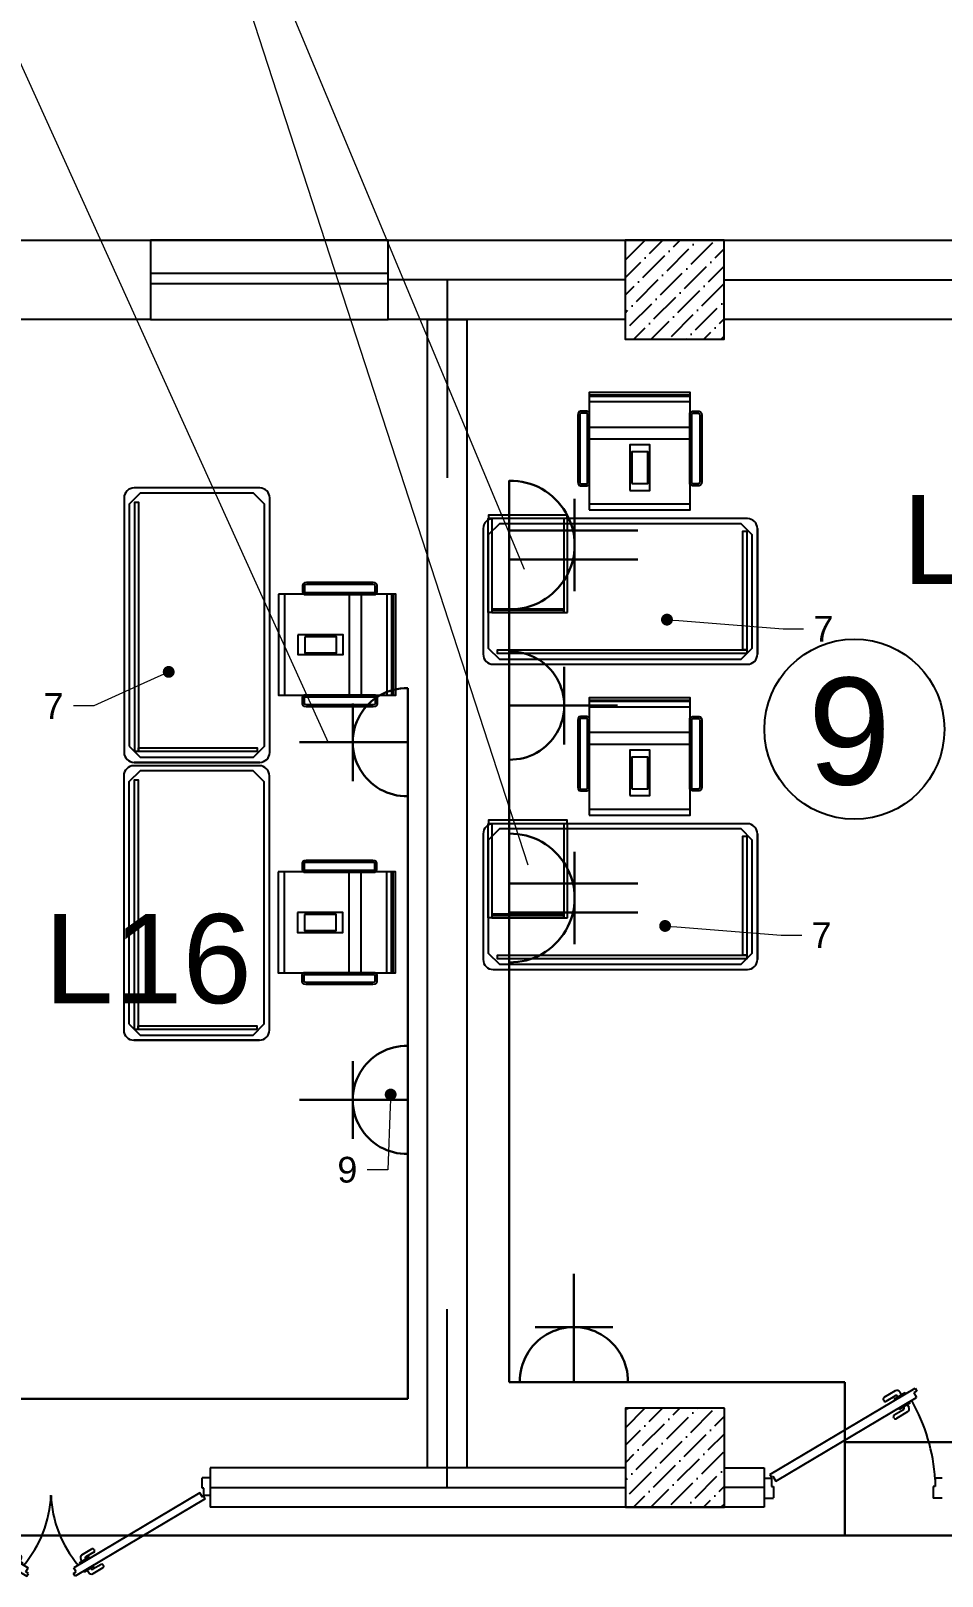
# Model space of a CAD drawing. Header units: millimetres. Extents: x 42452 to 2852333, y -419346 to 834876.
# Drawn here: x 2622021 to 2626626, y 460800 to 468605 of the extents above; entities that cross this region are included whole.
import ezdxf
from ezdxf import colors
from ezdxf.entities.mleader import LeaderData, LeaderLine
from ezdxf.math import Vec2, Vec3

# ---------------------------------------------------------------- set-up
doc = ezdxf.new("R2010")
doc.units = ezdxf.units.MM
for name, color, linetype, lineweight, true_color in [('0_Ном._пера__9', 253, 'Continuous', 18, 0xaaaaaa), ('Furniture tags', 35, 'Continuous', 0, 0x977a5e), ('V_PARETI', 250, 'Continuous', 9, 0x393939)]:
    doc.layers.add(name, color=color, linetype=linetype, lineweight=lineweight, true_color=true_color)
for name, color, linetype, lineweight in [('memar', 7, 'Continuous', 25), ('ДВЕРИ', 7, 'Continuous', 5), ('надписи', 5, 'Continuous', 30), ('Розетки10А', 94, 'Continuous', 30), ('Соедин_роз', 94, 'Continuous', 30)]:
    doc.layers.add(name, color=color, linetype=linetype, lineweight=lineweight)
doc.styles.add('Arial', font='arial.ttf', dxfattribs={"height": 200})
doc.styles.add('СГЕНЕРИР_СТИЛЬ_1', font='arial.ttf')

# ---------------------------------------------------------------- blocks, each defined once
blk = doc.blocks.new('qapi 700')
at = {"layer": 'ДВЕРИ', "color": 251, "lineweight": 25, "true_color": 0x636466}
for p, q in [((1281619.6, 90085.8), (1281659.2, 90085.8)), ((1281651.3, 89997.1), (1281651.3, 90033.9)), ((1281651.3, 90033.9), (1281659.2, 90033.9)), ((1281659.2, 90033.9), (1281659.2, 90085.8)), ((1282419.6, 90085.8), (1282379.9, 90085.8)), ((1282379.9, 90033.9), (1282379.9, 90085.2)), ((1282387.8, 90033.9), (1282379.9, 90033.9)), ((1282387.8, 89997.1), (1282387.8, 90033.9)), ((1281619.6, 89997.1), (1281651.3, 89997.1)), ((1282368.3, 90009.8), (1281734.7, 89633.4)), ((1282395.4, 89979.8), (1281741.3, 89591.2)), ((1282381.6, 89987.4), (1282368.3, 90009.8)), ((1282388.4, 89991.5), (1282381.6, 89987.4)), ((1282419.6, 89997.1), (1282387.8, 89997.1)), ((1282419.6, 89997.1), (1282387.8, 89997.1)), ((1282395.4, 89979.8), (1282388.4, 89991.5)), ((1281811.6, 89685.5), (1281761.9, 89655.9)), ((1281776.4, 89664.6), (1281769.5, 89676.2)), ((1281775.1, 89697.9), (1281825.6, 89727.9)), ((1281791.5, 89676.3), (1281792.8, 89674.3)), ((1281835.3, 89711.6), (1281794.3, 89687.2)), ((1281814.4, 89680.8), (1281811.6, 89685.5)), ((1281836.4, 89725.1), (1281838, 89722.4)), ((1281733.2, 89604.8), (1281746.9, 89612.9)), ((1281741.3, 89591.2), (1281733.2, 89604.8)), ((1281746.9, 89612.9), (1281734.7, 89633.4)), ((1281761.9, 89655.9), (1281764.7, 89651.2)), ((1281785, 89616.9), (1281787.4, 89612.9)), ((1281787.4, 89612.9), (1281837.2, 89642.5)), ((1281802, 89621.6), (1281809.2, 89609.3)), ((1281819.9, 89628.6), (1281818.3, 89631.3)), ((1281871.8, 89650.1), (1281830.8, 89625.8)), ((1281831, 89603.8), (1281881.5, 89633.8)), ((1281837.2, 89642.5), (1281834.8, 89646.5)), ((1281884.3, 89644.7), (1281882.7, 89647.4))]:
    blk.add_line(p, q, dxfattribs=at)
for centre, radius, start, end in [((1282471.1, 90051.9), 821.4, 183.40765, 209.57059), ((1281783.2, 89684.3), 15.9, 120.71329, 210.71329), ((1281798.4, 89680.4), 7.94, 120.71329, 210.71329), ((1281829.6, 89721.1), 7.94, 30.71329, 120.71329), ((1281831.2, 89718.4), 7.94, 300.71329, 30.71329), ((1281822.9, 89617.4), 15.9, 210.71329, 300.71329), ((1281826.8, 89632.6), 7.94, 210.71329, 300.71329), ((1281875.8, 89643.3), 7.94, 30.71329, 120.71329), ((1281877.4, 89640.6), 7.94, 300.71329, 30.71329)]:
    blk.add_arc(centre, radius, start, end, dxfattribs=at)
blk = doc.blocks.new('DSA')
at = {"layer": 'ДВЕРИ', "color": 251, "lineweight": 25, "true_color": 0x636466}
for p, q in [((153780.2, 788016.8), (153820.1, 788016.8)), ((153812.1, 787927.7), (153812.1, 787964.7)), ((153812.1, 787964.7), (153820.1, 787964.7)), ((153820.1, 787964.7), (153820.1, 788016.2)), ((155388, 788016.8), (155348.1, 788016.8)), ((155348.1, 787964.7), (155348.1, 788016.2)), ((155356.1, 787964.7), (155348.1, 787964.7)), ((155356.1, 787927.7), (155356.1, 787964.7)), ((153780.2, 787927.7), (153812.1, 787927.7)), ((153780.2, 787927.7), (153812.1, 787927.7)), ((153804.5, 787910.3), (153811.5, 787922.1)), ((153804.5, 787910.3), (154461.8, 787519.8)), ((153811.5, 787922.1), (153818.3, 787918)), ((153818.3, 787918), (153831.7, 787940.5)), ((153831.7, 787940.5), (154468.4, 787562.2)), ((155336.5, 787940.5), (154699.7, 787562.2)), ((155363.7, 787910.3), (154706.4, 787519.8)), ((155349.8, 787918), (155336.5, 787940.5)), ((155356.7, 787922.1), (155349.8, 787918)), ((155388, 787927.7), (155356.1, 787927.7)), ((155388, 787927.7), (155356.1, 787927.7)), ((155363.7, 787910.3), (155356.7, 787922.1)), ((154366.2, 787654.4), (154364.6, 787651.7)), ((154367.4, 787640.8), (154408.5, 787616.3)), ((154427.9, 787627.1), (154377.1, 787657.2)), ((154740.3, 787627.1), (154791.1, 787657.2)), ((154800.8, 787640.8), (154759.7, 787616.3)), ((154802, 787654.4), (154803.6, 787651.7)), ((154318.1, 787573.5), (154319.8, 787576.3)), ((154371.7, 787532.5), (154320.9, 787562.6)), ((154330.7, 787579), (154371.8, 787554.6)), ((154365.5, 787571.3), (154367.9, 787575.4)), ((154415.5, 787541.6), (154365.5, 787571.3)), ((154382.8, 787557.4), (154384.4, 787560.1)), ((154388.4, 787609.9), (154391.1, 787614.6)), ((154391.1, 787614.6), (154441.1, 787584.9)), ((154411.3, 787605.4), (154410.1, 787603.3)), ((154426.5, 787593.5), (154433.4, 787605.2)), ((154441.1, 787584.9), (154438.3, 787580.1)), ((154456.2, 787541.7), (154468.4, 787562.2)), ((154712, 787541.7), (154699.7, 787562.2)), ((154777, 787614.6), (154727.1, 787584.9)), ((154727.1, 787584.9), (154729.9, 787580.1)), ((154741.7, 787593.5), (154734.8, 787605.2)), ((154752.7, 787541.6), (154802.7, 787571.3)), ((154756.9, 787605.4), (154758.1, 787603.3)), ((154779.8, 787609.9), (154777, 787614.6)), ((154785.4, 787557.4), (154783.8, 787560.1)), ((154837.5, 787579), (154796.3, 787554.6)), ((154796.5, 787532.5), (154847.3, 787562.6)), ((154802.7, 787571.3), (154800.3, 787575.4)), ((154850, 787573.5), (154848.4, 787576.3)), ((154400.8, 787550.3), (154393.5, 787538)), ((154417.9, 787545.7), (154415.5, 787541.6)), ((154469.9, 787533.5), (154456.2, 787541.7)), ((154461.8, 787519.8), (154469.9, 787533.5)), ((154698.2, 787533.5), (154712, 787541.7)), ((154706.4, 787519.8), (154698.2, 787533.5)), ((154750.3, 787545.7), (154752.7, 787541.6)), ((154767.4, 787550.3), (154774.7, 787538))]:
    blk.add_line(p, q, dxfattribs=at)
for centre, radius, start, end in [((154001.8, 787952.3), 582.8, 319.71009, 357.58464), ((155159.7, 787949.6), 576, 182.18153, 220.52373), ((154371.4, 787647.6), 7.98, 149.28671, 239.28671), ((154373, 787650.3), 7.98, 59.28671, 149.28671), ((154795.1, 787650.3), 7.98, 30.71329, 120.71329), ((154796.8, 787647.6), 7.98, 300.71329, 30.71329), ((154325, 787569.5), 7.98, 149.28671, 239.28671), ((154326.6, 787572.2), 7.98, 59.28671, 149.28671), ((154375.9, 787561.5), 7.98, 239.28671, 329.28671), ((154404.4, 787609.5), 7.98, 329.28671, 59.28671), ((154419.7, 787613.4), 16, 329.28671, 59.28671), ((154748.5, 787613.4), 16, 120.71329, 210.71329), ((154763.7, 787609.5), 7.98, 120.71329, 210.71329), ((154792.3, 787561.5), 7.98, 210.71329, 300.71329), ((154841.6, 787572.2), 7.98, 30.71329, 120.71329), ((154843.2, 787569.5), 7.98, 300.71329, 30.71329), ((154379.8, 787546.2), 16, 239.28671, 329.28671), ((154788.4, 787546.2), 16, 210.71329, 300.71329)]:
    blk.add_arc(centre, radius, start, end, dxfattribs=at)
blk = doc.blocks.new('_Dot')
at = {"color": 0, "linetype": 'ByBlock', "lineweight": -2}
blk.add_line((-0.5, 0), (-1, 0), dxfattribs=at)
at = {"color": 0, "linetype": 'ByBlock', "const_width": 0.5}
blk.add_lwpolyline([(-0.25, 0, 1), (0.25, 0, 1)], format="xyb", close=True, dxfattribs=at)
blk = doc.blocks.new('розетки10А')
at = {"layer": 'Розетки10А'}
for p, q in [((0, 0), (0, 649.9)), ((-233.2, 330.4), (233.2, 330.4)), ((-325, 0), (325, 0))]:
    blk.add_line(p, q, dxfattribs=at)
blk.add_arc((0, 5.3), 325, 359.06035, 180.93965, dxfattribs=at)
blk = doc.blocks.new('roz_10A_2_deneli')
at = {"layer": 'Розетки10А'}
for p, q in [((-73.9, 0), (-73.9, 649.9)), ((73.9, 0), (73.9, 649.9)), ((-233.2, 330.4), (233.2, 330.4)), ((-325, 0), (325, 0))]:
    blk.add_line(p, q, dxfattribs=at)
blk.add_arc((0, 5.3), 325, 359.06035, 180.93965, dxfattribs=at)

msp = doc.modelspace()

# ---------------------------------------------------------------- hatches: boundary and pattern name
at = {"layer": 'memar', "lineweight": 25}
h = msp.add_hatch(dxfattribs=at)
h.set_pattern_fill('ANSI36', color=256, scale=500)
h.set_pattern_definition([(45, (902789.75, 2923948.07), (33.1456304, 121.533978), [156.25, -31.25, 0, -31.25])])
h.paths.add_polyline_path([(2625024.37997, 467547.98999), (2625024.37997, 467047.98999), (2625524.37997, 467047.98999), (2625524.37997, 467547.98999)])
h = msp.add_hatch(dxfattribs=at)
h.set_pattern_fill('ANSI36', color=256, scale=500)
h.set_pattern_definition([(45, (902788.183, 2918048.065), (33.1456304, 121.533978), [156.25, -31.25, 0, -31.25])])
h.paths.add_polyline_path([(2625025.94493, 461647.9843), (2625025.94493, 461147.9843), (2625525.94493, 461147.9843), (2625525.94493, 461647.9843)])

# ---------------------------------------------------------------- linework, layer by layer
at = {"layer": '0_Ном._пера__9', "linetype": 'Continuous', "lineweight": 25}
for p, q in [((2624842.7982, 466766.12393, 53.25766), (2625352.7982, 466766.12393, 53.25766)), ((2625352.7982, 466758.53995, 53.25766), (2624842.7982, 466758.53995, 53.25766)), ((2624842.7982, 466732.74544, 53.25766), (2625352.7982, 466732.74544, 53.25766)), ((2624842.7982, 466603.77611, 53.25766), (2625352.7982, 466603.77611, 53.25766)), ((2624842.7982, 466543.81266, 53.25766), (2625352.7982, 466543.81266, 53.25766)), ((2622491.8235, 466245.90786, 399.18428), (2622491.8235, 464960.90786, 399.18428)), ((2622491.8235, 466245.90786, 399.18428), (2622491.8235, 464960.90786, 399.18428)), ((2623177.3235, 466296.40786, 399.18428), (2622542.3235, 466296.40786, 399.18428)), ((2623227.8235, 464960.90786, 399.18428), (2623227.8235, 466245.90786, 399.18428)), ((2624842.7982, 466215.70248, 53.25766), (2625352.7982, 466215.70248, 53.25766)), ((2624306.41989, 466091.15672, 53.25766), (2624306.41989, 465456.15672, 53.25766)), ((2625641.91989, 466141.65672, 53.25766), (2624356.91989, 466141.65672, 53.25766)), ((2625692.41989, 466091.15672, 53.25766), (2625692.41989, 465456.15672, 53.25766)), ((2625692.41989, 465456.15672, 53.25766), (2625692.41989, 466091.15672, 53.25766)), ((2623301.86925, 465760.02955, 399.18428), (2623301.86925, 465250.02955, 399.18428)), ((2623629.97944, 465760.02955, 399.18428), (2623629.97944, 465250.02955, 399.18428)), ((2623689.94289, 465760.02955, 399.18428), (2623689.94289, 465250.02955, 399.18428)), ((2623818.91222, 465760.02955, 399.18428), (2623818.91222, 465250.02955, 399.18428)), ((2623844.70672, 465250.02955, 399.18428), (2623844.70672, 465760.02955, 399.18428)), ((2623852.29071, 465760.02955, 399.18428), (2623852.29071, 465250.02955, 399.18428)), ((2624714.41989, 465676.65672, 53.25766), (2624350.41989, 465676.65672, 53.25766)), ((2624356.91989, 465405.65672, 53.25766), (2625641.91989, 465405.65672, 53.25766)), ((2624356.91989, 465405.65672, 53.25766), (2625641.91989, 465405.65672, 53.25766)), ((2624842.7982, 465224.75957, 53.25766), (2625352.7982, 465224.75957, 53.25766)), ((2625352.7982, 465217.17559, 53.25766), (2624842.7982, 465217.17559, 53.25766)), ((2624842.7982, 465191.38109, 53.25766), (2625352.7982, 465191.38109, 53.25766)), ((2624842.7982, 465062.41175, 53.25766), (2625352.7982, 465062.41175, 53.25766)), ((2624842.7982, 465002.4483, 53.25766), (2625352.7982, 465002.4483, 53.25766)), ((2622490.22571, 464842.82536, 399.18428), (2622490.22571, 463557.82536, 399.18428)), ((2622490.22571, 464842.82536, 399.18428), (2622490.22571, 463557.82536, 399.18428)), ((2623175.72571, 464893.32536, 399.18428), (2622540.72571, 464893.32536, 399.18428)), ((2623177.3235, 464910.40786, 399.18428), (2622542.3235, 464910.40786, 399.18428)), ((2622542.3235, 464910.40786, 399.18428), (2623177.3235, 464910.40786, 399.18428)), ((2623226.22571, 463557.82536, 399.18428), (2623226.22571, 464842.82536, 399.18428)), ((2624842.7982, 464674.33812, 53.25766), (2625352.7982, 464674.33812, 53.25766)), ((2624306.41989, 464549.79236, 53.25766), (2624306.41989, 463914.79236, 53.25766)), ((2625641.91989, 464600.29236, 53.25766), (2624356.91989, 464600.29236, 53.25766)), ((2625692.41989, 464549.79236, 53.25766), (2625692.41989, 463914.79236, 53.25766)), ((2625692.41989, 463914.79236, 53.25766), (2625692.41989, 464549.79236, 53.25766)), ((2623300.27146, 464356.94705, 399.18428), (2623300.27146, 463846.94705, 399.18428)), ((2623628.38165, 464356.94705, 399.18428), (2623628.38165, 463846.94705, 399.18428)), ((2623688.3451, 464356.94705, 399.18428), (2623688.3451, 463846.94705, 399.18428)), ((2623817.31443, 464356.94705, 399.18428), (2623817.31443, 463846.94705, 399.18428)), ((2623843.10893, 463846.94705, 399.18428), (2623843.10893, 464356.94705, 399.18428)), ((2623850.69292, 464356.94705, 399.18428), (2623850.69292, 463846.94705, 399.18428)), ((2624714.41989, 464135.29236, 53.25766), (2624350.41989, 464135.29236, 53.25766)), ((2624356.91989, 463864.29236, 53.25766), (2625641.91989, 463864.29236, 53.25766)), ((2624356.91989, 463864.29236, 53.25766), (2625641.91989, 463864.29236, 53.25766)), ((2623175.72571, 463507.32536, 399.18428), (2622540.72571, 463507.32536, 399.18428)), ((2622540.72571, 463507.32536, 399.18428), (2623175.72571, 463507.32536, 399.18428))]:
    msp.add_line(p, q, dxfattribs=at)
at = {"layer": '0_Ном._пера__9', "linetype": 'Continuous', "lineweight": 25, "flags": 128}
for points, elevation in [([(2624842.7982, 466185.70248), (2625352.7982, 466185.70248), (2625352.7982, 466778.23087), (2624842.7982, 466778.23087)], 53.25766), ([(2624844.30827, 466675.6403), (2624839.33771, 466680.60481), (2624830.85243, 466684.12734), (2624797.93946, 466684.13588), (2624790.20482, 466681.2934), (2624786.11228, 466674.17034), (2624784.30827, 466663.65491), (2624784.30827, 466327.62569), (2624786.11228, 466317.12399), (2624790.20482, 466309.9872), (2624797.93946, 466307.15159), (2624830.85243, 466307.16535), (2624839.33771, 466310.67579), (2624844.30827, 466315.6403)], 53.25766), ([(2624834.30827, 466671.49459), (2624833.6732, 466672.12889), (2624828.85798, 466674.12785), (2624799.71753, 466674.13542), (2624797.0652, 466673.16069), (2624795.66794, 466670.72875), (2624794.30827, 466662.80335), (2624794.30827, 466328.47835), (2624795.6681, 466320.56232), (2624797.06742, 466318.12213), (2624799.71272, 466317.15233), (2624828.86353, 466317.16452), (2624833.67767, 466319.15617), (2624834.30827, 466319.78601)], 53.25766), ([(2625351.28814, 466675.6403), (2625356.2587, 466680.60481), (2625364.74398, 466684.12734), (2625397.65695, 466684.13588), (2625405.39159, 466681.2934), (2625409.48413, 466674.17034), (2625411.28814, 466663.65491), (2625411.28814, 466327.62569), (2625409.48413, 466317.12399), (2625405.39159, 466309.9872), (2625397.65695, 466307.15159), (2625364.74398, 466307.16535), (2625356.2587, 466310.67579), (2625351.28814, 466315.6403)], 53.25766), ([(2625361.28814, 466671.49459), (2625361.9232, 466672.12889), (2625366.73843, 466674.12785), (2625395.87888, 466674.13542), (2625398.5312, 466673.16069), (2625399.92847, 466670.72875), (2625401.28814, 466662.80335), (2625401.28814, 466328.47835), (2625399.9283, 466320.56232), (2625398.52899, 466318.12213), (2625395.88369, 466317.15233), (2625366.73287, 466317.16452), (2625361.91873, 466319.15617), (2625361.28814, 466319.78601)], 53.25766), ([(2625048.40249, 466283.55821), (2625148.40249, 466283.55821), (2625148.40249, 466513.55821), (2625048.40249, 466513.55821)], 53.25766), ([(2625058.40249, 466318.55821), (2625138.40249, 466318.55821), (2625138.40249, 466478.55821), (2625058.40249, 466478.55821)], 53.25766), ([(2622517.8235, 464992.47893), (2622573.89457, 464936.40786), (2623145.75243, 464936.40786), (2623201.8235, 464992.47893), (2623201.8235, 466214.33679), (2623145.75243, 466270.40786), (2622573.89457, 466270.40786), (2622517.8235, 466214.33679)], 399.18428), ([(2622564.85903, 464964.44339), (2622545.85903, 464964.44339), (2622545.85903, 466224.40076), (2622564.85903, 466224.40076)], 399.18428), ([(2624332.41989, 465666.65672), (2624332.41989, 466141.65672), (2624350.41989, 466141.65672), (2624350.41989, 465666.65672)], 53.25766), ([(2625610.34882, 465431.65672), (2625666.41989, 465487.72779), (2625666.41989, 466059.58565), (2625610.34882, 466115.65672), (2624388.49096, 466115.65672), (2624332.41989, 466059.58565), (2624332.41989, 465487.72779), (2624388.49096, 465431.65672)], 53.25766), ([(2624334.91989, 466141.65672), (2624334.91989, 466160.65672), (2624729.91989, 466160.65672), (2624729.91989, 466141.65672)], 53.25766), ([(2624732.41989, 465666.65672), (2624732.41989, 466141.65672), (2624714.41989, 466141.65672), (2624714.41989, 465666.65672)], 53.25766), ([(2625638.38436, 466078.69226), (2625638.38436, 465478.69226), (2625619.38436, 465478.69226), (2625619.38436, 466078.69226)], 53.25766), ([(2623761.80708, 465758.51948), (2623766.77159, 465763.49004), (2623770.29411, 465771.97532), (2623770.30266, 465804.88829), (2623767.46018, 465812.62293), (2623760.33712, 465816.71547), (2623749.82169, 465818.51948), (2623413.79246, 465818.51948), (2623403.29076, 465816.71547), (2623396.15398, 465812.62293), (2623393.31836, 465804.88829), (2623393.33213, 465771.97532), (2623396.84257, 465763.49004), (2623401.80708, 465758.51948)], 399.18428), ([(2623757.66137, 465768.51948), (2623758.29567, 465769.15455), (2623760.29463, 465773.96978), (2623760.3022, 465803.11022), (2623759.32747, 465805.76255), (2623756.89553, 465807.15981), (2623748.97012, 465808.51948), (2623414.64513, 465808.51948), (2623406.7291, 465807.15965), (2623404.28891, 465805.76033), (2623403.31911, 465803.11503), (2623403.3313, 465773.96422), (2623405.32295, 465769.15008), (2623405.95278, 465768.51948)], 399.18428), ([(2623271.86925, 465760.02955), (2623271.86925, 465250.02955), (2623864.39764, 465250.02955), (2623864.39764, 465760.02955)], 399.18428), ([(2624714.41989, 465666.65672), (2624714.41989, 465684.65672), (2624350.41989, 465684.65672), (2624350.41989, 465666.65672)], 53.25766), ([(2623369.72499, 465554.42526), (2623369.72499, 465454.42526), (2623599.72499, 465454.42526), (2623599.72499, 465554.42526)], 399.18428), ([(2623404.72499, 465544.42526), (2623404.72499, 465464.42526), (2623564.72499, 465464.42526), (2623564.72499, 465544.42526)], 399.18428), ([(2625638.38436, 465478.69226), (2625638.38436, 465459.69226), (2624378.42699, 465459.69226), (2624378.42699, 465478.69226)], 53.25766), ([(2623761.80708, 465251.53961), (2623766.77159, 465246.56905), (2623770.29411, 465238.08377), (2623770.30266, 465205.1708), (2623767.46018, 465197.43616), (2623760.33712, 465193.34362), (2623749.82169, 465191.53961), (2623413.79246, 465191.53961), (2623403.29076, 465193.34362), (2623396.15398, 465197.43616), (2623393.31836, 465205.1708), (2623393.33213, 465238.08377), (2623396.84257, 465246.56905), (2623401.80708, 465251.53961)], 399.18428), ([(2623757.66137, 465241.53961), (2623758.29567, 465240.90455), (2623760.29463, 465236.08932), (2623760.3022, 465206.94887), (2623759.32747, 465204.29655), (2623756.89553, 465202.89928), (2623748.97012, 465201.53961), (2623414.64513, 465201.53961), (2623406.7291, 465202.89945), (2623404.28891, 465204.29876), (2623403.31911, 465206.94406), (2623403.3313, 465236.09488), (2623405.32295, 465240.90902), (2623405.95278, 465241.53961)], 399.18428), ([(2624842.7982, 464644.33812), (2625352.7982, 464644.33812), (2625352.7982, 465236.86651), (2624842.7982, 465236.86651)], 53.25766), ([(2624844.30827, 465134.27594), (2624839.33771, 465139.24045), (2624830.85243, 465142.76298), (2624797.93946, 465142.77153), (2624790.20482, 465139.92904), (2624786.11228, 465132.80598), (2624784.30827, 465122.29055), (2624784.30827, 464786.26133), (2624786.11228, 464775.75963), (2624790.20482, 464768.62284), (2624797.93946, 464765.78723), (2624830.85243, 464765.80099), (2624839.33771, 464769.31143), (2624844.30827, 464774.27594)], 53.25766), ([(2624834.30827, 465130.13024), (2624833.6732, 465130.76453), (2624828.85798, 465132.7635), (2624799.71753, 465132.77106), (2624797.0652, 465131.79633), (2624795.66794, 465129.36439), (2624794.30827, 465121.43899), (2624794.30827, 464787.11399), (2624795.6681, 464779.19797), (2624797.06742, 464776.75777), (2624799.71272, 464775.78797), (2624828.86353, 464775.80016), (2624833.67767, 464777.79182), (2624834.30827, 464778.42165)], 53.25766), ([(2625351.28814, 465134.27594), (2625356.2587, 465139.24045), (2625364.74398, 465142.76298), (2625397.65695, 465142.77153), (2625405.39159, 465139.92904), (2625409.48413, 465132.80598), (2625411.28814, 465122.29055), (2625411.28814, 464786.26133), (2625409.48413, 464775.75963), (2625405.39159, 464768.62284), (2625397.65695, 464765.78723), (2625364.74398, 464765.80099), (2625356.2587, 464769.31143), (2625351.28814, 464774.27594)], 53.25766), ([(2625361.28814, 465130.13024), (2625361.9232, 465130.76453), (2625366.73843, 465132.7635), (2625395.87888, 465132.77106), (2625398.5312, 465131.79633), (2625399.92847, 465129.36439), (2625401.28814, 465121.43899), (2625401.28814, 464787.11399), (2625399.9283, 464779.19797), (2625398.52899, 464776.75777), (2625395.88369, 464775.78797), (2625366.73287, 464775.80016), (2625361.91873, 464777.79182), (2625361.28814, 464778.42165)], 53.25766), ([(2623164.85903, 464964.44339), (2622564.85903, 464964.44339), (2622564.85903, 464983.44339), (2623164.85903, 464983.44339)], 399.18428), ([(2625048.40249, 464742.19385), (2625148.40249, 464742.19385), (2625148.40249, 464972.19385), (2625048.40249, 464972.19385)], 53.25766), ([(2625058.40249, 464777.19385), (2625138.40249, 464777.19385), (2625138.40249, 464937.19385), (2625058.40249, 464937.19385)], 53.25766), ([(2622516.22571, 463589.39643), (2622572.29678, 463533.32536), (2623144.15464, 463533.32536), (2623200.22571, 463589.39643), (2623200.22571, 464811.25429), (2623144.15464, 464867.32536), (2622572.29678, 464867.32536), (2622516.22571, 464811.25429)], 399.18428), ([(2622563.26124, 463561.36089), (2622544.26124, 463561.36089), (2622544.26124, 464821.31826), (2622563.26124, 464821.31826)], 399.18428), ([(2624334.91989, 464600.29236), (2624334.91989, 464619.29236), (2624729.91989, 464619.29236), (2624729.91989, 464600.29236)], 53.25766), ([(2624332.41989, 464125.29236), (2624332.41989, 464600.29236), (2624350.41989, 464600.29236), (2624350.41989, 464125.29236)], 53.25766), ([(2625610.34882, 463890.29236), (2625666.41989, 463946.36343), (2625666.41989, 464518.22129), (2625610.34882, 464574.29236), (2624388.49096, 464574.29236), (2624332.41989, 464518.22129), (2624332.41989, 463946.36343), (2624388.49096, 463890.29236)], 53.25766), ([(2624732.41989, 464125.29236), (2624732.41989, 464600.29236), (2624714.41989, 464600.29236), (2624714.41989, 464125.29236)], 53.25766), ([(2625638.38436, 464537.3279), (2625638.38436, 463937.3279), (2625619.38436, 463937.3279), (2625619.38436, 464537.3279)], 53.25766), ([(2623760.20929, 464355.43698), (2623765.1738, 464360.40754), (2623768.69632, 464368.89282), (2623768.70487, 464401.80579), (2623765.86239, 464409.54043), (2623758.73933, 464413.63297), (2623748.2239, 464415.43698), (2623412.19467, 464415.43698), (2623401.69297, 464413.63297), (2623394.55619, 464409.54043), (2623391.72058, 464401.80579), (2623391.73434, 464368.89282), (2623395.24478, 464360.40754), (2623400.20929, 464355.43698)], 399.18428), ([(2623756.06358, 464365.43698), (2623756.69788, 464366.07205), (2623758.69684, 464370.88727), (2623758.70441, 464400.02772), (2623757.72968, 464402.68004), (2623755.29774, 464404.07731), (2623747.37233, 464405.43698), (2623413.04734, 464405.43698), (2623405.13131, 464404.07715), (2623402.69112, 464402.67783), (2623401.72132, 464400.03253), (2623401.73351, 464370.88172), (2623403.72516, 464366.06758), (2623404.35499, 464365.43698)], 399.18428), ([(2623270.27146, 464356.94705), (2623270.27146, 463846.94705), (2623862.79986, 463846.94705), (2623862.79986, 464356.94705)], 399.18428), ([(2623368.1272, 464151.34276), (2623368.1272, 464051.34276), (2623598.1272, 464051.34276), (2623598.1272, 464151.34276)], 399.18428), ([(2623403.1272, 464141.34276), (2623403.1272, 464061.34276), (2623563.1272, 464061.34276), (2623563.1272, 464141.34276)], 399.18428), ([(2624714.41989, 464125.29236), (2624714.41989, 464143.29236), (2624350.41989, 464143.29236), (2624350.41989, 464125.29236)], 53.25766), ([(2625638.38436, 463937.3279), (2625638.38436, 463918.3279), (2624378.42699, 463918.3279), (2624378.42699, 463937.3279)], 53.25766), ([(2623760.20929, 463848.45711), (2623765.1738, 463843.48655), (2623768.69632, 463835.00127), (2623768.70487, 463802.0883), (2623765.86239, 463794.35366), (2623758.73933, 463790.26112), (2623748.2239, 463788.45711), (2623412.19467, 463788.45711), (2623401.69297, 463790.26112), (2623394.55619, 463794.35366), (2623391.72058, 463802.0883), (2623391.73434, 463835.00127), (2623395.24478, 463843.48655), (2623400.20929, 463848.45711)], 399.18428), ([(2623756.06358, 463838.45711), (2623756.69788, 463837.82204), (2623758.69684, 463833.00682), (2623758.70441, 463803.86637), (2623757.72968, 463801.21405), (2623755.29774, 463799.81678), (2623747.37233, 463798.45711), (2623413.04734, 463798.45711), (2623405.13131, 463799.81695), (2623402.69112, 463801.21626), (2623401.72132, 463803.86156), (2623401.73351, 463833.01238), (2623403.72516, 463837.82652), (2623404.35499, 463838.45711)], 399.18428), ([(2623163.26124, 463561.36089), (2622563.26124, 463561.36089), (2622563.26124, 463580.36089), (2623163.26124, 463580.36089)], 399.18428)]:
    msp.add_lwpolyline(points, close=True, dxfattribs=dict(at, elevation=elevation))
at = {"layer": '0_Ном._пера__9', "linetype": 'Continuous', "lineweight": 25}
for centre, start, end in [((2622542.3235, 466245.90786, 399.18428), 90, 180), ((2623177.3235, 466245.90786, 399.18428), 0, 90), ((2624356.91989, 466091.15672, 53.25766), 90, 180), ((2625641.91989, 466091.15672, 53.25766), 0, 90), ((2624356.91989, 465456.15672, 53.25766), 180, 270), ((2625641.91989, 465456.15672, 53.25766), 270, 0), ((2622542.3235, 464960.90786, 399.18428), 180, 270), ((2623177.3235, 464960.90786, 399.18428), 270, 0), ((2622540.72571, 464842.82536, 399.18428), 90, 180), ((2623175.72571, 464842.82536, 399.18428), 0, 90), ((2624356.91989, 464549.79236, 53.25766), 90, 180), ((2625641.91989, 464549.79236, 53.25766), 0, 90), ((2624356.91989, 463914.79236, 53.25766), 180, 270), ((2625641.91989, 463914.79236, 53.25766), 270, 0), ((2622540.72571, 463557.82536, 399.18428), 180, 270), ((2623175.72571, 463557.82536, 399.18428), 270, 0)]:
    msp.add_arc(centre, 50.5, start, end, dxfattribs=at)
at = {"layer": 'memar', "lineweight": 25}
for p, q in [((2624124.37983, 467347.98999), (2624124.37983, 466347.98999)), ((2624124.37983, 461247.9843), (2624124.37983, 462147.9843)), ((2622926.37983, 461247.9843), (2625025.94493, 461247.9843)), ((2625725.9512, 461247.9843), (2625525.94493, 461247.9843))]:
    msp.add_line(p, q, dxfattribs=at)
at = {"layer": 'memar', "color": 0, "lineweight": 25}
msp.add_line((2625025.94493, 461347.9843), (2622926.37983, 461347.9843), dxfattribs=at)
for points in [[(2607526.13986, 467547.98999), (2648926.13986, 467547.98999)], [(2622625.6591, 467147.98999), (2621025.6591, 467147.98999)], [(2625024.37997, 467147.98999), (2623825.6591, 467147.98999)], [(2626825.6591, 467147.98999), (2625524.37997, 467147.98999)], [(2622926.37983, 461347.9843), (2622926.37983, 461147.9843)], [(2625525.94493, 461347.9843), (2625725.9512, 461347.9843)], [(2625725.9512, 461347.9843), (2625725.9512, 461147.9843)], [(2625725.9512, 461147.9843), (2622926.37983, 461147.9843)]]:
    msp.add_lwpolyline(points, dxfattribs=at)
for points in [[(2623825.77692, 467547.98999), (2622625.77692, 467547.98999), (2622625.77692, 467147.98999), (2623825.77692, 467147.98999)], [(2624224.37983, 461347.9843), (2624024.37983, 461347.9843), (2624024.37983, 467147.98999), (2624224.37983, 467147.98999)]]:
    msp.add_lwpolyline(points, close=True, dxfattribs=at)
at = {"layer": 'memar', "color": 3, "lineweight": 25}
for points in [[(2625524.37997, 467547.98999), (2625024.37997, 467547.98999), (2625024.37997, 467047.98999), (2625524.37997, 467047.98999)], [(2625525.94493, 461647.9843), (2625025.94493, 461647.9843), (2625025.94493, 461147.9843), (2625525.94493, 461147.9843)]]:
    msp.add_lwpolyline(points, close=True, dxfattribs=at)
at = {"layer": 'memar', "color": 146, "lineweight": 25, "true_color": 0x105689}
msp.add_lwpolyline([(2622625.77692, 467379.12739), (2622625.77692, 467329.12739), (2623825.77692, 467329.12739), (2623825.77692, 467379.12739)], close=True, dxfattribs=at)
at = {"layer": 'memar', "lineweight": 25}
for points in [[(2625024.37997, 467347.98999), (2623825.77692, 467347.98999)], [(2625524.37997, 467347.98999), (2626825.6591, 467347.98999)], [(2625524.37997, 467347.98999), (2626825.6591, 467347.98999)]]:
    msp.add_lwpolyline(points, dxfattribs=at)
at = {"layer": 'memar', "color": 0, "lineweight": 25}
msp.add_circle((2626182.87193, 465077.7798), 454.87332, dxfattribs=at)
at = {"layer": 'V_PARETI', "color": 7}
for p, q in [((2622402.92854, 470940.83727), (2624512.97378, 465885.7389)), ((2622402.92854, 470940.83727), (2624531.65944, 464392.21604)), ((2621954.14978, 468470.22064), (2623522.46277, 465011.12689))]:
    msp.add_line(p, q, dxfattribs=at)
at = {"layer": 'Соедин_роз', "lineweight": 30}
for p, q in [((2624438.32212, 461780.12153), (2624438.32212, 466041.46463)), ((2623925.29227, 465222.46085), (2623925.29227, 461696.05973)), ((2626133.90824, 461780.12153), (2624438.32212, 461780.12153)), ((2626133.90824, 461004.9176), (2626133.90824, 461780.12153)), ((2623925.29227, 461696.05973), (2607623.27666, 461696.05973)), ((2626133.90824, 461477.1151), (2628858.89918, 461477.1151)), ((2613016.86177, 461004.9176), (2630412.09684, 461004.9176))]:
    msp.add_line(p, q, dxfattribs=at)

# ---------------------------------------------------------------- block references
at = {"layer": 'memar', "lineweight": 25, "xscale": 1.121843277023546, "yscale": 1.121843277023546, "zscale": 1.121843277023546, "rotation": 180}
msp.add_blockref('qapi 700', (4064402.28684, 562256.83125), dxfattribs=at)
at = {"layer": 'memar', "color": 1, "lineweight": 25}
msp.add_blockref('DSA', (2467538.3583, -326719.42122), dxfattribs=at)
at = {"layer": 'Розетки10А', "rotation": 270}
for p in [(2624438.32212, 466008.192), (2624438.32212, 464225.31704)]:
    msp.add_blockref('roz_10A_2_deneli', p, dxfattribs=at)
at = {"layer": 'Розетки10А', "xscale": 0.8409392615834386, "yscale": 0.8409392615834386, "zscale": 0.8409392615834386}
for p, rotation in [((2624438.32212, 465197.17688), 270), ((2623925.29227, 465012.2077), 90.00000000000001), ((2623925.29227, 463205.66297), 90.00000000000001)]:
    msp.add_blockref('розетки10А', p, dxfattribs=dict(at, rotation=rotation))
msp.add_blockref('розетки10А', (2624765.11447, 461780.12153), dxfattribs=at)

# ---------------------------------------------------------------- texts
at = {"layer": 'memar', "linetype": 'Continuous', "lineweight": 25, "insert": (2626367.20601, 465338.02308), "char_height": 540, "attachment_point": 3, "style": 'СГЕНЕРИР_СТИЛЬ_1'}
msp.add_mtext('{\\fArial|b0|i0|c238|p38;9}', dxfattribs=at)
at = {"layer": 'надписи', "color": 94, "char_height": 450, "attachment_point": 1, "style": 'Arial'}
for s, insert, width in [('{\\fArial|b0|i0|c238|p34;L1}4', (2626424.12848, 466260.55423), 1488.1246886), ('{\\fArial|b0|i0|c238|p34;L}16', (2622088.23322, 464144.13025), 1147.33011)]:
    msp.add_mtext(s, dxfattribs=dict(at, insert=insert, width=width))

# ---------------------------------------------------------------- leaders
at = {"layer": 'Furniture tags', "color": 1, "lineweight": 25}
ml = msp.add_multileader_mtext('Standard', dxfattribs=at)
ml.set_content('{\\fArial|b0|i0|c238|p34;7}', color=1, style='Arial')
ml.set_leader_properties(color=256, linetype='ByLayer', lineweight=-1)
ml.set_arrow_properties(name='DOT')
ml.build(insert=Vec2(0, 0))
ml.multileader.update_dxf_attribs({"has_text_frame": 1, "text_left_attachment_type": 3, "text_right_attachment_type": 2, "dogleg_length": 150, "arrow_head_size": 60})
ctx = ml.context
ctx.base_point, ctx.char_height, ctx.arrow_head_size, ctx.landing_gap_size, ctx.plane_origin = Vec3(2625925.8685, 465585.21957, -345.92662), 130, 60, 50, Vec3(2629538.69143, 463857.2274, -345.92662)
ctx.left_attachment, ctx.right_attachment = 3, 2
notes = []
notes.append((ctx, [(1, (1, 1, 0), (2625822.5883, 465585.21957, -345.92662), (1, 0), 103.2802, [(1, [(2625235.48256, 465631.23015, -345.92662)], 0, [])])]))
ctx.mtext.insert, ctx.mtext.width, ctx.mtext.line_spacing_factor, ctx.mtext.flow_direction = Vec3(2625975.8685, 465650.21957, -345.92662), 173.9836289, 0.75, 5
ml = msp.add_multileader_mtext('Standard', dxfattribs=at)
ml.set_content('{\\fArial|b0|i0|c238|p34;7}', color=1, style='Arial')
ml.set_leader_properties(color=256, linetype='ByLayer', lineweight=-1)
ml.set_arrow_properties(name='DOT')
ml.build(insert=Vec2(0, 0))
ml.multileader.update_dxf_attribs({"has_text_frame": 1, "text_left_attachment_type": 3, "text_right_attachment_type": 2, "dogleg_length": 150, "arrow_head_size": 60})
ctx = ml.context
ctx.base_point, ctx.char_height, ctx.arrow_head_size, ctx.landing_gap_size, ctx.plane_origin = Vec3(2622051.75936, 465195.1662), 130, 60, 50, Vec3(2625585.39403, 463466.90801)
ctx.left_attachment, ctx.right_attachment, ctx.text_align_type = 3, 2, 2
notes.append((ctx, [(0, (1, 1, 0), (2622339.19372, 465195.1662), (-1, 0), 103.2802, [(1, [(2622717.39693, 465367.3452)], 0, [])])]))
ctx.mtext.insert, ctx.mtext.alignment, ctx.mtext.line_spacing_factor, ctx.mtext.flow_direction = Vec3(2622185.91352, 465260.1662), 3, 0.75, 5
ml = msp.add_multileader_mtext('Standard', dxfattribs=at)
ml.set_content('{\\fArial|b0|i0|c238|p34;7}', color=1, style='Arial')
ml.set_leader_properties(color=256, linetype='ByLayer', lineweight=-1)
ml.set_arrow_properties(name='DOT')
ml.build(insert=Vec2(0, 0))
ml.multileader.update_dxf_attribs({"has_text_frame": 1, "text_left_attachment_type": 3, "text_right_attachment_type": 2, "dogleg_length": 150, "arrow_head_size": 60})
ctx = ml.context
ctx.base_point, ctx.char_height, ctx.arrow_head_size, ctx.landing_gap_size, ctx.plane_origin = Vec3(2625916.3685, 464038.21957, -345.92662), 130, 60, 50, Vec3(2629529.19143, 462310.2274, -345.92662)
ctx.left_attachment, ctx.right_attachment = 3, 2
notes.append((ctx, [(1, (1, 1, 0), (2625813.0883, 464038.21957, -345.92662), (1, 0), 103.2802, [(1, [(2625225.98256, 464084.23015, -345.92662)], 0, [])])]))
ctx.mtext.insert, ctx.mtext.width, ctx.mtext.line_spacing_factor, ctx.mtext.flow_direction = Vec3(2625966.3685, 464103.21957, -345.92662), 173.9836289, 0.75, 5
ml = msp.add_multileader_mtext('Standard', dxfattribs=at)
ml.set_content('{\\fArial|b0|i0|c238|p34;9}', color=1, style='Arial')
ml.set_leader_properties(color=256, linetype='ByLayer', lineweight=-1)
ml.set_arrow_properties(name='DOT')
ml.build(insert=Vec2(0, 0))
ml.multileader.update_dxf_attribs({"has_text_frame": 1, "text_left_attachment_type": 3, "text_right_attachment_type": 2, "dogleg_length": 150, "arrow_head_size": 60})
ctx = ml.context
ctx.base_point, ctx.char_height, ctx.arrow_head_size, ctx.landing_gap_size, ctx.plane_origin = Vec3(2623535.22419, 462851.41813), 130, 60, 50, Vec3(2626457.82983, 461642.38499)
ctx.left_attachment, ctx.right_attachment, ctx.text_align_type = 3, 2, 2
notes.append((ctx, [(0, (1, 1, 0), (2623823.9887, 462851.68416), (-1, 0), 103.2802, [(1, [(2623839.07833, 463232.54758)], 0, [])])]))
ctx.mtext.insert, ctx.mtext.width, ctx.mtext.alignment, ctx.mtext.line_spacing_factor, ctx.mtext.flow_direction = Vec3(2623670.7085, 462918.05865), 194.8323702, 3, 0.75, 5
for ctx, leaders in notes:
    for number, flags, end, landing, length, lines in leaders:
        leader = LeaderData()
        leader.index, (leader.has_last_leader_line, leader.has_dogleg_vector, leader.attachment_direction) = number, flags
        leader.last_leader_point, leader.dogleg_vector, leader.dogleg_length = Vec3(end), Vec3(landing), length
        for number, points, colour, breaks in lines:
            line = LeaderLine()
            line.index, line.vertices, line.color, line.breaks = number, Vec3.list(points), colors.encode_raw_color(colour), breaks
            leader.lines.append(line)
        ctx.leaders.append(leader)

doc.saveas('drawing.dxf')
